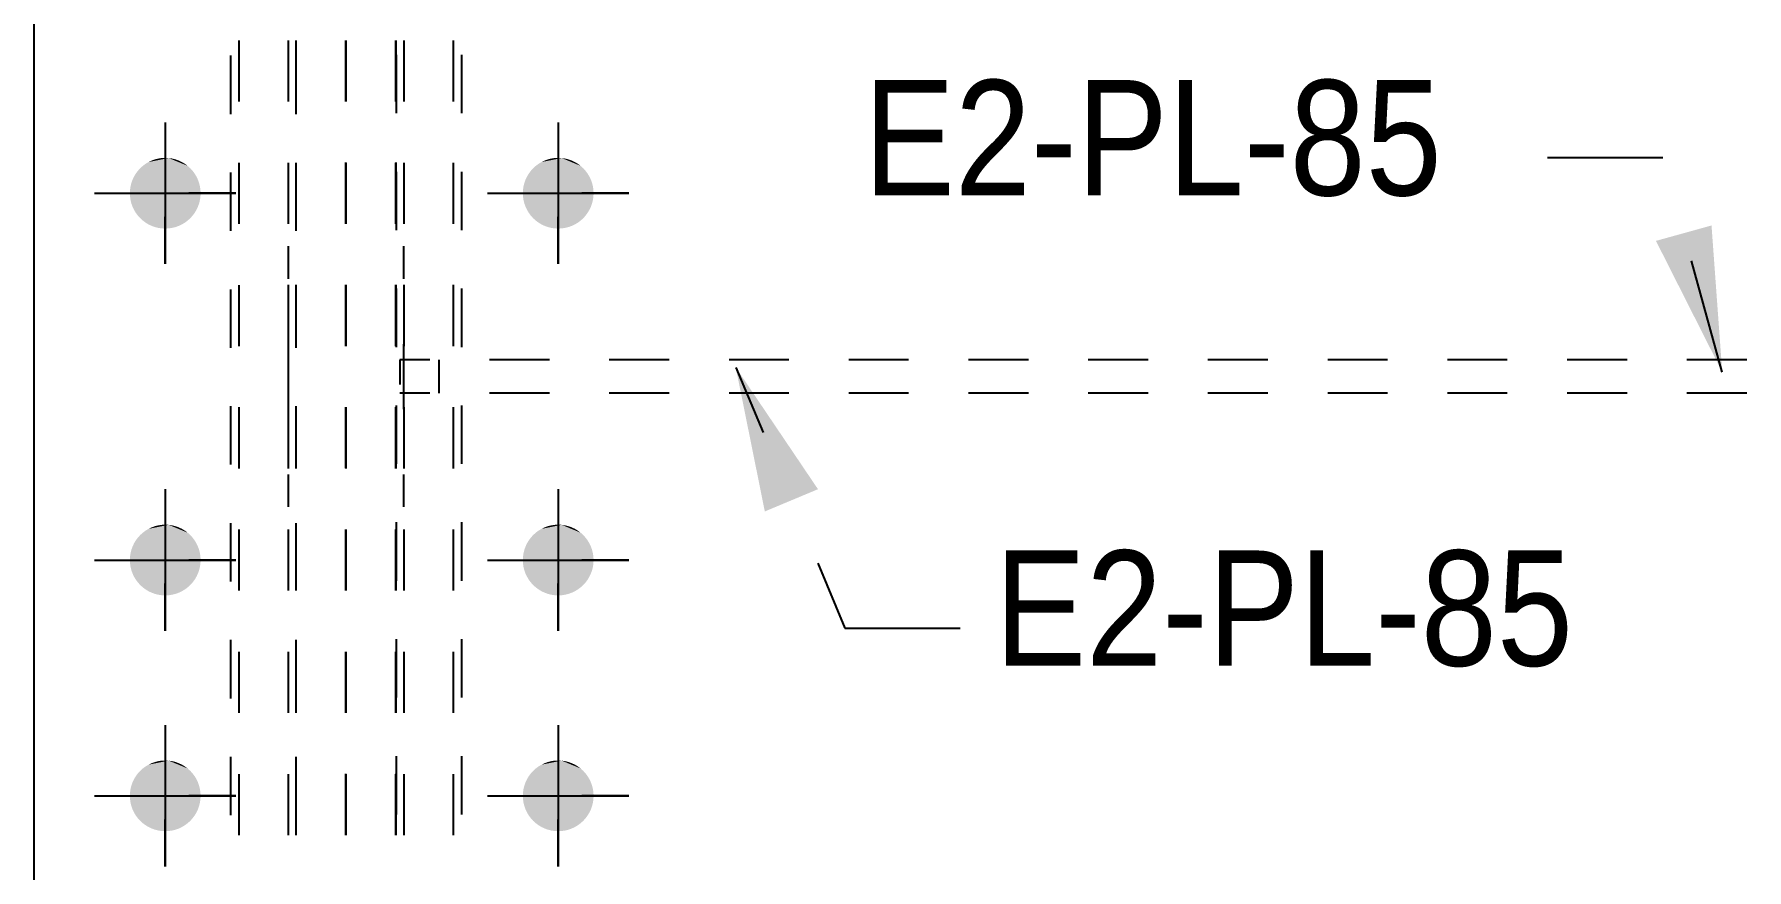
# Model space of a CAD drawing. Header units: millimetres. Extents: x 67 to 383, y 106 to 148.
# Drawn here: x 266.637 to 271.418, y 136.555 to 138.887 of the extents above; entities that cross this region are included whole.
import ezdxf

# ---------------------------------------------------------------- set-up
doc = ezdxf.new("R2010")
doc.units = ezdxf.units.MM
doc.linetypes.add('XKITLINE00', pattern=[0])
doc.styles.add('ARIAL', font='ARIAL.TTF')

msp = doc.modelspace()

# ---------------------------------------------------------------- linework, layer by layer
at = {"color": 2, "linetype": 'XKITLINE00'}
msp.add_line((266.6374, 136.3956), (266.6374, 139.467), dxfattribs=at)
at = {"linetype": 'XKITLINE00'}
for p, q in [((266.6374, 138.6993), (266.6374, 138.8699)), ((267.2081, 138.8695), (267.2081, 138.6989)), ((267.3467, 138.6992), (267.3467, 138.8698)), ((267.3687, 138.6991), (267.3687, 138.8698)), ((267.5073, 138.6993), (267.5073, 138.8699)), ((267.5073, 138.8698), (267.5073, 138.6992)), ((267.6466, 138.8699), (267.6466, 138.6993)), ((267.6466, 138.6992), (267.6466, 138.8698)), ((267.6473, 138.6991), (267.6473, 138.8698)), ((267.6692, 138.8698), (267.6692, 138.6992)), ((267.8078, 138.6992), (267.8078, 138.8698)), ((267.1858, 138.6642), (267.1858, 138.8273)), ((267.3687, 138.6642), (267.3687, 138.8273)), ((267.6473, 138.8295), (267.6473, 138.6664)), ((267.8301, 138.8295), (267.8301, 138.6664)), ((271.1835, 138.5419), (270.8618, 138.5419)), ((266.6374, 138.358), (266.6374, 138.5287)), ((267.1858, 138.338), (267.1858, 138.5011)), ((267.2081, 138.5282), (267.2081, 138.3576)), ((267.3467, 138.3579), (267.3467, 138.5285)), ((267.3687, 138.3579), (267.3687, 138.5285)), ((267.3687, 138.338), (267.3687, 138.5011)), ((267.5073, 138.358), (267.5073, 138.5287)), ((267.5073, 138.5285), (267.5073, 138.3579)), ((267.6466, 138.5287), (267.6466, 138.358)), ((267.6466, 138.3579), (267.6466, 138.5285)), ((267.6473, 138.3579), (267.6473, 138.5285)), ((267.6473, 138.5033), (267.6473, 138.3402)), ((267.6692, 138.5285), (267.6692, 138.3579)), ((267.8078, 138.3579), (267.8078, 138.5285)), ((267.8301, 138.5033), (267.8301, 138.3402)), ((267.3468, 138.2041), (267.3467, 138.295)), ((267.6691, 138.2041), (267.6692, 138.295)), ((271.3492, 137.9441), (271.2632, 138.2542)), ((266.6374, 138.0168), (266.6374, 138.1874)), ((267.1858, 138.0118), (267.1858, 138.1749)), ((267.2081, 138.187), (267.2081, 138.0164)), ((267.3467, 138.0166), (267.3467, 138.1873)), ((267.3687, 138.0166), (267.3687, 138.1872)), ((267.3687, 138.0118), (267.3687, 138.1749)), ((267.5073, 138.0168), (267.5073, 138.1874)), ((267.5073, 138.1872), (267.5073, 138.0166)), ((267.6466, 138.1874), (267.6466, 138.0168)), ((267.6466, 138.0166), (267.6466, 138.1872)), ((267.6473, 138.0166), (267.6473, 138.1872)), ((267.6473, 138.1771), (267.6473, 138.014)), ((267.6692, 138.1873), (267.6692, 138.0166)), ((267.8078, 138.0166), (267.8078, 138.1873)), ((267.8301, 138.1771), (267.8301, 138.014)), ((267.3471, 137.9314), (267.347, 138.0223)), ((267.6688, 137.9314), (267.6689, 138.0223)), ((267.7412, 137.9778), (267.6576, 137.9778)), ((267.6576, 137.9778), (267.6576, 137.9098)), ((267.7412, 137.9778), (267.6576, 137.9778)), ((267.6576, 137.9778), (267.6576, 137.9098)), ((267.7673, 137.8849), (267.7673, 137.9778)), ((267.7673, 137.8849), (267.7673, 137.9778)), ((268.0754, 137.9778), (267.9083, 137.9778)), ((268.0754, 137.9778), (267.9083, 137.9778)), ((268.4096, 137.9778), (268.2425, 137.9778)), ((268.4096, 137.9778), (268.2425, 137.9778)), ((268.7438, 137.9778), (268.5767, 137.9778)), ((268.7438, 137.9778), (268.5767, 137.9778)), ((269.0781, 137.9778), (268.911, 137.9778)), ((269.0781, 137.9778), (268.911, 137.9778)), ((269.4123, 137.9778), (269.2452, 137.9778)), ((269.4123, 137.9778), (269.2452, 137.9778)), ((269.7465, 137.9778), (269.5794, 137.9778)), ((269.7465, 137.9778), (269.5794, 137.9778)), ((270.0807, 137.9778), (269.9136, 137.9778)), ((270.0807, 137.9778), (269.9136, 137.9778)), ((270.415, 137.9778), (270.2479, 137.9778)), ((270.415, 137.9778), (270.2479, 137.9778)), ((270.7492, 137.9778), (270.5821, 137.9778)), ((270.7492, 137.9778), (270.5821, 137.9778)), ((271.0834, 137.9778), (270.9163, 137.9778)), ((271.0834, 137.9778), (270.9163, 137.9778)), ((271.4176, 137.9778), (271.2505, 137.9778)), ((271.4176, 137.9778), (271.2505, 137.9778)), ((267.347, 137.8405), (267.3471, 137.9314)), ((267.6689, 137.8405), (267.6688, 137.9314)), ((268.5956, 137.9571), (268.6718, 137.775)), ((267.7412, 137.8849), (267.6576, 137.8849)), ((267.7412, 137.8849), (267.6576, 137.8849)), ((268.0754, 137.8849), (267.9083, 137.8849)), ((268.0754, 137.8849), (267.9083, 137.8849)), ((268.4096, 137.8849), (268.2425, 137.8849)), ((268.4096, 137.8849), (268.2425, 137.8849)), ((268.7438, 137.8849), (268.5767, 137.8849)), ((268.7438, 137.8849), (268.5767, 137.8849)), ((269.0781, 137.8849), (268.911, 137.8849)), ((269.0781, 137.8849), (268.911, 137.8849)), ((269.4123, 137.8849), (269.2452, 137.8849)), ((269.4123, 137.8849), (269.2452, 137.8849)), ((269.7465, 137.8849), (269.5794, 137.8849)), ((269.7465, 137.8849), (269.5794, 137.8849)), ((270.0807, 137.8849), (269.9136, 137.8849)), ((270.0807, 137.8849), (269.9136, 137.8849)), ((270.415, 137.8849), (270.2479, 137.8849)), ((270.415, 137.8849), (270.2479, 137.8849)), ((270.7492, 137.8849), (270.5821, 137.8849)), ((270.7492, 137.8849), (270.5821, 137.8849)), ((271.0834, 137.8849), (270.9163, 137.8849)), ((271.0834, 137.8849), (270.9163, 137.8849)), ((271.4176, 137.8849), (271.2505, 137.8849)), ((271.4176, 137.8849), (271.2505, 137.8849)), ((266.6374, 137.6755), (266.6374, 137.8461)), ((267.1858, 137.6856), (267.1858, 137.8487)), ((267.2081, 137.8458), (267.2081, 137.6752)), ((267.3467, 137.6753), (267.3467, 137.846)), ((267.3687, 137.6856), (267.3687, 137.8487)), ((267.3687, 137.6753), (267.3687, 137.846)), ((267.5073, 137.6755), (267.5073, 137.8461)), ((267.5073, 137.846), (267.5073, 137.6753)), ((267.6466, 137.8461), (267.6466, 137.6755)), ((267.6466, 137.6753), (267.6466, 137.846)), ((267.6473, 137.8509), (267.6473, 137.6878)), ((267.6473, 137.6753), (267.6473, 137.846)), ((267.6692, 137.846), (267.6692, 137.6753)), ((267.8078, 137.6753), (267.8078, 137.846)), ((267.8301, 137.8509), (267.8301, 137.6878)), ((267.3467, 137.5677), (267.3468, 137.6586)), ((267.6692, 137.5677), (267.6691, 137.6586)), ((266.6374, 137.3342), (266.6374, 137.5048)), ((267.1858, 137.3594), (267.1858, 137.5225)), ((267.2081, 137.5046), (267.2081, 137.334)), ((267.3467, 137.3341), (267.3467, 137.5047)), ((267.3687, 137.3594), (267.3687, 137.5225)), ((267.3687, 137.3341), (267.3687, 137.5047)), ((267.5073, 137.3342), (267.5073, 137.5049)), ((267.5073, 137.5047), (267.5073, 137.3341)), ((267.6466, 137.5049), (267.6466, 137.3342)), ((267.6466, 137.3341), (267.6466, 137.5047)), ((267.6473, 137.5247), (267.6473, 137.3616)), ((267.6473, 137.3341), (267.6473, 137.5047)), ((267.6692, 137.5047), (267.6692, 137.3341)), ((267.8078, 137.3341), (267.8078, 137.5047)), ((267.8301, 137.5247), (267.8301, 137.3616)), ((268.8242, 137.4109), (268.9004, 137.2289)), ((267.1858, 137.0332), (267.1858, 137.1963)), ((267.3687, 137.0332), (267.3687, 137.1963)), ((267.6473, 137.1985), (267.6473, 137.0354)), ((267.8301, 137.1985), (267.8301, 137.0354)), ((268.9004, 137.2289), (269.2221, 137.2289)), ((266.6374, 136.9929), (266.6374, 137.1636)), ((267.2081, 137.1633), (267.2081, 136.9927)), ((267.3467, 136.9928), (267.3467, 137.1634)), ((267.3687, 136.9928), (267.3687, 137.1634)), ((267.5073, 136.9929), (267.5073, 137.1636)), ((267.5073, 137.1634), (267.5073, 136.9928)), ((267.6466, 137.1636), (267.6466, 136.9929)), ((267.6466, 136.9928), (267.6466, 137.1634)), ((267.6473, 136.9928), (267.6473, 137.1634)), ((267.6692, 137.1634), (267.6692, 136.9928)), ((267.8078, 136.9928), (267.8078, 137.1634)), ((267.1858, 136.707), (267.1858, 136.8701)), ((267.3687, 136.707), (267.3687, 136.8701)), ((267.6473, 136.8723), (267.6473, 136.7092)), ((267.8301, 136.8723), (267.8301, 136.7092)), ((266.6374, 136.6517), (266.6374, 136.8223)), ((267.2081, 136.8221), (267.2081, 136.6515)), ((267.3467, 136.6515), (267.3467, 136.8222)), ((267.3687, 136.6515), (267.3687, 136.8222)), ((267.5073, 136.6517), (267.5073, 136.8223)), ((267.5073, 136.8222), (267.5073, 136.6515)), ((267.6466, 136.8223), (267.6466, 136.6517)), ((267.6466, 136.6515), (267.6466, 136.8222)), ((267.6473, 136.6515), (267.6473, 136.8222)), ((267.6692, 136.8222), (267.6692, 136.6515)), ((267.8078, 136.6515), (267.8078, 136.8222))]:
    msp.add_line(p, q, dxfattribs=at)
at = {"color": 3, "linetype": 'XKITLINE00'}
for p, q in [((267.003, 138.6408), (267.003, 138.5093)), ((267.003, 138.6407), (267.003, 138.2458)), ((268.0999, 138.6408), (268.0999, 138.5093)), ((268.0999, 138.6407), (268.0999, 138.2458)), ((266.8056, 138.4433), (266.9371, 138.4433)), ((266.8056, 138.4432), (267.2005, 138.4432)), ((267.2005, 138.4433), (267.069, 138.4433)), ((267.9025, 138.4433), (268.034, 138.4433)), ((267.9025, 138.4432), (268.2974, 138.4432)), ((268.2974, 138.4433), (268.1659, 138.4433)), ((267.003, 138.2459), (267.003, 138.3774)), ((268.0999, 138.2459), (268.0999, 138.3774)), ((267.003, 137.617), (267.003, 137.4855)), ((267.003, 137.6168), (267.003, 137.2219)), ((268.0999, 137.617), (268.0999, 137.4855)), ((268.0999, 137.6168), (268.0999, 137.2219)), ((266.8056, 137.4195), (266.9371, 137.4195)), ((266.8056, 137.4194), (267.2005, 137.4194)), ((267.2005, 137.4195), (267.069, 137.4195)), ((267.9025, 137.4195), (268.034, 137.4195)), ((267.9025, 137.4194), (268.2974, 137.4194)), ((268.2974, 137.4195), (268.1659, 137.4195)), ((267.003, 137.2221), (267.003, 137.3536)), ((268.0999, 137.2221), (268.0999, 137.3536)), ((267.003, 136.9588), (267.003, 136.8273)), ((267.003, 136.9587), (267.003, 136.5638)), ((268.0999, 136.9588), (268.0999, 136.8273)), ((268.0999, 136.9587), (268.0999, 136.5638)), ((266.8056, 136.7614), (266.9371, 136.7614)), ((266.8056, 136.7612), (267.2005, 136.7612)), ((267.2005, 136.7614), (267.069, 136.7614)), ((267.9025, 136.7614), (268.034, 136.7614)), ((267.9025, 136.7612), (268.2974, 136.7612)), ((268.2974, 136.7614), (268.1659, 136.7614)), ((267.003, 136.5639), (267.003, 136.6954)), ((268.0999, 136.5639), (268.0999, 136.6954))]:
    msp.add_line(p, q, dxfattribs=at)
at = {"color": 3, "linetype": 'Continuous'}
for points in [[(267.0127, 138.5415), (266.9048, 138.4529), (266.9043, 138.4432)], [(267.0127, 138.5415), (266.9043, 138.4432), (266.9048, 138.4335)], [(267.0127, 138.5415), (266.9062, 138.4625), (266.9048, 138.4529)], [(267.0127, 138.5415), (266.9048, 138.4335), (266.9062, 138.4239)], [(267.0127, 138.5415), (266.9085, 138.4719), (266.9062, 138.4625)], [(267.0127, 138.5415), (266.9062, 138.4239), (266.9085, 138.4145)], [(267.0127, 138.5415), (266.9118, 138.481), (266.9085, 138.4719)], [(267.0127, 138.5415), (266.9085, 138.4145), (266.9118, 138.4054)], [(267.0127, 138.5415), (266.9159, 138.4897), (266.9118, 138.481)], [(267.0127, 138.5415), (266.9118, 138.4054), (266.9159, 138.3967)], [(267.0127, 138.5415), (266.9209, 138.4981), (266.9159, 138.4897)], [(267.0127, 138.5415), (266.9159, 138.3967), (266.9209, 138.3884)], [(267.0127, 138.5415), (266.9267, 138.5058), (266.9209, 138.4981)], [(267.0127, 138.5415), (266.9209, 138.3884), (266.9267, 138.3806)], [(267.0127, 138.5415), (266.9332, 138.513), (266.9267, 138.5058)], [(267.0127, 138.5415), (266.9267, 138.3806), (266.9332, 138.3734)], [(267.0127, 138.5415), (266.9404, 138.5195), (266.9332, 138.513)], [(267.0127, 138.5415), (266.9332, 138.3734), (266.9404, 138.3669)], [(267.0127, 138.5415), (266.9482, 138.5253), (266.9404, 138.5195)], [(267.0127, 138.5415), (266.9404, 138.3669), (266.9482, 138.3611)], [(267.0127, 138.5415), (266.9565, 138.5303), (266.9482, 138.5253)], [(267.0127, 138.5415), (266.9482, 138.3611), (266.9565, 138.3561)], [(267.0127, 138.5415), (266.9652, 138.5344), (266.9565, 138.5303)], [(267.0127, 138.5415), (266.9565, 138.3561), (266.9652, 138.352)], [(267.0127, 138.5415), (266.9744, 138.5377), (266.9652, 138.5344)], [(267.0127, 138.5415), (266.9652, 138.352), (266.9744, 138.3487)], [(267.0127, 138.5415), (266.9837, 138.54), (266.9744, 138.5377)], [(267.0127, 138.5415), (266.9744, 138.3487), (266.9837, 138.3464)], [(267.0127, 138.5415), (266.9933, 138.5415), (266.9837, 138.54)], [(267.0127, 138.5415), (266.9837, 138.3464), (266.9933, 138.345)], [(267.0127, 138.5415), (267.003, 138.5419), (266.9933, 138.5415)], [(267.0127, 138.5415), (266.9933, 138.345), (267.003, 138.3445)], [(267.0127, 138.5415), (267.003, 138.3445), (267.0127, 138.345)], [(267.0127, 138.5415), (267.0127, 138.345), (267.0223, 138.3464)], [(267.0127, 138.5415), (267.0223, 138.3464), (267.0317, 138.3487)], [(267.0127, 138.5415), (267.0317, 138.3487), (267.0408, 138.352)], [(267.0127, 138.5415), (267.0408, 138.352), (267.0495, 138.3561)], [(267.0127, 138.5415), (267.0495, 138.3561), (267.0579, 138.3611)], [(267.0127, 138.5415), (267.0579, 138.3611), (267.0656, 138.3669)], [(267.0127, 138.5415), (267.0656, 138.3669), (267.0728, 138.3734)], [(267.0127, 138.5415), (267.0728, 138.3734), (267.0793, 138.3806)], [(267.0127, 138.5415), (267.0793, 138.3806), (267.0851, 138.3884)], [(267.0127, 138.5415), (267.0851, 138.3884), (267.0901, 138.3967)], [(267.0127, 138.5415), (267.0901, 138.3967), (267.0942, 138.4054)], [(267.0127, 138.5415), (267.0942, 138.4054), (267.0975, 138.4145)], [(267.0127, 138.5415), (267.0975, 138.4145), (267.0998, 138.4239)], [(267.0127, 138.5415), (267.0998, 138.4239), (267.1013, 138.4335)], [(267.0127, 138.5415), (267.1013, 138.4335), (267.1017, 138.4432)], [(267.0127, 138.5415), (267.1017, 138.4432), (267.1013, 138.4529)], [(267.0127, 138.5415), (267.1013, 138.4529), (267.0998, 138.4625)], [(267.0127, 138.5415), (267.0998, 138.4625), (267.0975, 138.4719)], [(267.0127, 138.5415), (267.0975, 138.4719), (267.0942, 138.481)], [(267.0127, 138.5415), (267.0942, 138.481), (267.0901, 138.4897)], [(267.0127, 138.5415), (267.0901, 138.4897), (267.0851, 138.4981)], [(267.0127, 138.5415), (267.0851, 138.4981), (267.0793, 138.5058)], [(267.0127, 138.5415), (267.0793, 138.5058), (267.0728, 138.513)], [(267.0127, 138.5415), (267.0728, 138.513), (267.0656, 138.5195)], [(267.0127, 138.5415), (267.0656, 138.5195), (267.0579, 138.5253)], [(267.0127, 138.5415), (267.0579, 138.5253), (267.0495, 138.5303)], [(267.0127, 138.5415), (267.0495, 138.5303), (267.0408, 138.5344)], [(267.0127, 138.5415), (267.0408, 138.5344), (267.0317, 138.5377)], [(267.0127, 138.5415), (267.0317, 138.5377), (267.0223, 138.54)], [(268.1096, 138.5415), (268.0017, 138.4529), (268.0012, 138.4432)], [(268.1096, 138.5415), (268.0012, 138.4432), (268.0017, 138.4335)], [(268.1096, 138.5415), (268.0031, 138.4625), (268.0017, 138.4529)], [(268.1096, 138.5415), (268.0017, 138.4335), (268.0031, 138.4239)], [(268.1096, 138.5415), (268.0055, 138.4719), (268.0031, 138.4625)], [(268.1096, 138.5415), (268.0031, 138.4239), (268.0055, 138.4145)], [(268.1096, 138.5415), (268.0087, 138.481), (268.0055, 138.4719)], [(268.1096, 138.5415), (268.0055, 138.4145), (268.0087, 138.4054)], [(268.1096, 138.5415), (268.0129, 138.4897), (268.0087, 138.481)], [(268.1096, 138.5415), (268.0087, 138.4054), (268.0129, 138.3967)], [(268.1096, 138.5415), (268.0179, 138.4981), (268.0129, 138.4897)], [(268.1096, 138.5415), (268.0129, 138.3967), (268.0179, 138.3884)], [(268.1096, 138.5415), (268.0236, 138.5058), (268.0179, 138.4981)], [(268.1096, 138.5415), (268.0179, 138.3884), (268.0236, 138.3806)], [(268.1096, 138.5415), (268.0301, 138.513), (268.0236, 138.5058)], [(268.1096, 138.5415), (268.0236, 138.3806), (268.0301, 138.3734)], [(268.1096, 138.5415), (268.0373, 138.5195), (268.0301, 138.513)], [(268.1096, 138.5415), (268.0301, 138.3734), (268.0373, 138.3669)], [(268.1096, 138.5415), (268.0451, 138.5253), (268.0373, 138.5195)], [(268.1096, 138.5415), (268.0373, 138.3669), (268.0451, 138.3611)], [(268.1096, 138.5415), (268.0534, 138.5303), (268.0451, 138.5253)], [(268.1096, 138.5415), (268.0451, 138.3611), (268.0534, 138.3561)], [(268.1096, 138.5415), (268.0622, 138.5344), (268.0534, 138.5303)], [(268.1096, 138.5415), (268.0534, 138.3561), (268.0622, 138.352)], [(268.1096, 138.5415), (268.0713, 138.5377), (268.0622, 138.5344)], [(268.1096, 138.5415), (268.0622, 138.352), (268.0713, 138.3487)], [(268.1096, 138.5415), (268.0807, 138.54), (268.0713, 138.5377)], [(268.1096, 138.5415), (268.0713, 138.3487), (268.0807, 138.3464)], [(268.1096, 138.5415), (268.0903, 138.5415), (268.0807, 138.54)], [(268.1096, 138.5415), (268.0807, 138.3464), (268.0903, 138.345)], [(268.1096, 138.5415), (268.0999, 138.5419), (268.0903, 138.5415)], [(268.1096, 138.5415), (268.0903, 138.345), (268.0999, 138.3445)], [(268.1096, 138.5415), (268.0999, 138.3445), (268.1096, 138.345)], [(268.1096, 138.5415), (268.1096, 138.345), (268.1192, 138.3464)], [(268.1096, 138.5415), (268.1192, 138.3464), (268.1286, 138.3487)], [(268.1096, 138.5415), (268.1286, 138.3487), (268.1377, 138.352)], [(268.1096, 138.5415), (268.1377, 138.352), (268.1465, 138.3561)], [(268.1096, 138.5415), (268.1465, 138.3561), (268.1548, 138.3611)], [(268.1096, 138.5415), (268.1548, 138.3611), (268.1626, 138.3669)], [(268.1096, 138.5415), (268.1626, 138.3669), (268.1698, 138.3734)], [(268.1096, 138.5415), (268.1698, 138.3734), (268.1763, 138.3806)], [(268.1096, 138.5415), (268.1763, 138.3806), (268.182, 138.3884)], [(268.1096, 138.5415), (268.182, 138.3884), (268.187, 138.3967)], [(268.1096, 138.5415), (268.187, 138.3967), (268.1912, 138.4054)], [(268.1096, 138.5415), (268.1912, 138.4054), (268.1944, 138.4145)], [(268.1096, 138.5415), (268.1944, 138.4145), (268.1968, 138.4239)], [(268.1096, 138.5415), (268.1968, 138.4239), (268.1982, 138.4335)], [(268.1096, 138.5415), (268.1982, 138.4335), (268.1987, 138.4432)], [(268.1096, 138.5415), (268.1987, 138.4432), (268.1982, 138.4529)], [(268.1096, 138.5415), (268.1982, 138.4529), (268.1968, 138.4625)], [(268.1096, 138.5415), (268.1968, 138.4625), (268.1944, 138.4719)], [(268.1096, 138.5415), (268.1944, 138.4719), (268.1912, 138.481)], [(268.1096, 138.5415), (268.1912, 138.481), (268.187, 138.4897)], [(268.1096, 138.5415), (268.187, 138.4897), (268.182, 138.4981)], [(268.1096, 138.5415), (268.182, 138.4981), (268.1763, 138.5058)], [(268.1096, 138.5415), (268.1763, 138.5058), (268.1698, 138.513)], [(268.1096, 138.5415), (268.1698, 138.513), (268.1626, 138.5195)], [(268.1096, 138.5415), (268.1626, 138.5195), (268.1548, 138.5253)], [(268.1096, 138.5415), (268.1548, 138.5253), (268.1465, 138.5303)], [(268.1096, 138.5415), (268.1465, 138.5303), (268.1377, 138.5344)], [(268.1096, 138.5415), (268.1377, 138.5344), (268.1286, 138.5377)], [(268.1096, 138.5415), (268.1286, 138.5377), (268.1192, 138.54)], [(267.0127, 137.5176), (266.9048, 137.4291), (266.9043, 137.4194)], [(267.0127, 137.5176), (266.9043, 137.4194), (266.9048, 137.4097)], [(267.0127, 137.5176), (266.9062, 137.4387), (266.9048, 137.4291)], [(267.0127, 137.5176), (266.9048, 137.4097), (266.9062, 137.4001)], [(267.0127, 137.5176), (266.9085, 137.4481), (266.9062, 137.4387)], [(267.0127, 137.5176), (266.9062, 137.4001), (266.9085, 137.3907)], [(267.0127, 137.5176), (266.9118, 137.4572), (266.9085, 137.4481)], [(267.0127, 137.5176), (266.9085, 137.3907), (266.9118, 137.3816)], [(267.0127, 137.5176), (266.9159, 137.4659), (266.9118, 137.4572)], [(267.0127, 137.5176), (266.9118, 137.3816), (266.9159, 137.3729)], [(267.0127, 137.5176), (266.9209, 137.4742), (266.9159, 137.4659)], [(267.0127, 137.5176), (266.9159, 137.3729), (266.9209, 137.3645)], [(267.0127, 137.5176), (266.9267, 137.482), (266.9209, 137.4742)], [(267.0127, 137.5176), (266.9209, 137.3645), (266.9267, 137.3568)], [(267.0127, 137.5176), (266.9332, 137.4892), (266.9267, 137.482)], [(267.0127, 137.5176), (266.9267, 137.3568), (266.9332, 137.3496)], [(267.0127, 137.5176), (266.9404, 137.4957), (266.9332, 137.4892)], [(267.0127, 137.5176), (266.9332, 137.3496), (266.9404, 137.3431)], [(267.0127, 137.5176), (266.9482, 137.5015), (266.9404, 137.4957)], [(267.0127, 137.5176), (266.9404, 137.3431), (266.9482, 137.3373)], [(267.0127, 137.5176), (266.9565, 137.5065), (266.9482, 137.5015)], [(267.0127, 137.5176), (266.9482, 137.3373), (266.9565, 137.3323)], [(267.0127, 137.5176), (266.9652, 137.5106), (266.9565, 137.5065)], [(267.0127, 137.5176), (266.9565, 137.3323), (266.9652, 137.3282)], [(267.0127, 137.5176), (266.9744, 137.5139), (266.9652, 137.5106)], [(267.0127, 137.5176), (266.9652, 137.3282), (266.9744, 137.3249)], [(267.0127, 137.5176), (266.9837, 137.5162), (266.9744, 137.5139)], [(267.0127, 137.5176), (266.9744, 137.3249), (266.9837, 137.3226)], [(267.0127, 137.5176), (266.9933, 137.5176), (266.9837, 137.5162)], [(267.0127, 137.5176), (266.9837, 137.3226), (266.9933, 137.3211)], [(267.0127, 137.5176), (267.003, 137.5181), (266.9933, 137.5176)], [(267.0127, 137.5176), (266.9933, 137.3211), (267.003, 137.3207)], [(267.0127, 137.5176), (267.003, 137.3207), (267.0127, 137.3211)], [(267.0127, 137.5176), (267.0127, 137.3211), (267.0223, 137.3226)], [(267.0127, 137.5176), (267.0223, 137.3226), (267.0317, 137.3249)], [(267.0127, 137.5176), (267.0317, 137.3249), (267.0408, 137.3282)], [(267.0127, 137.5176), (267.0408, 137.3282), (267.0495, 137.3323)], [(267.0127, 137.5176), (267.0495, 137.3323), (267.0579, 137.3373)], [(267.0127, 137.5176), (267.0579, 137.3373), (267.0656, 137.3431)], [(267.0127, 137.5176), (267.0656, 137.3431), (267.0728, 137.3496)], [(267.0127, 137.5176), (267.0728, 137.3496), (267.0793, 137.3568)], [(267.0127, 137.5176), (267.0793, 137.3568), (267.0851, 137.3645)], [(267.0127, 137.5176), (267.0851, 137.3645), (267.0901, 137.3729)], [(267.0127, 137.5176), (267.0901, 137.3729), (267.0942, 137.3816)], [(267.0127, 137.5176), (267.0942, 137.3816), (267.0975, 137.3907)], [(267.0127, 137.5176), (267.0975, 137.3907), (267.0998, 137.4001)], [(267.0127, 137.5176), (267.0998, 137.4001), (267.1013, 137.4097)], [(267.0127, 137.5176), (267.1013, 137.4097), (267.1017, 137.4194)], [(267.0127, 137.5176), (267.1017, 137.4194), (267.1013, 137.4291)], [(267.0127, 137.5176), (267.1013, 137.4291), (267.0998, 137.4387)], [(267.0127, 137.5176), (267.0998, 137.4387), (267.0975, 137.4481)], [(267.0127, 137.5176), (267.0975, 137.4481), (267.0942, 137.4572)], [(267.0127, 137.5176), (267.0942, 137.4572), (267.0901, 137.4659)], [(267.0127, 137.5176), (267.0901, 137.4659), (267.0851, 137.4742)], [(267.0127, 137.5176), (267.0851, 137.4742), (267.0793, 137.482)], [(267.0127, 137.5176), (267.0793, 137.482), (267.0728, 137.4892)], [(267.0127, 137.5176), (267.0728, 137.4892), (267.0656, 137.4957)], [(267.0127, 137.5176), (267.0656, 137.4957), (267.0579, 137.5015)], [(267.0127, 137.5176), (267.0579, 137.5015), (267.0495, 137.5065)], [(267.0127, 137.5176), (267.0495, 137.5065), (267.0408, 137.5106)], [(267.0127, 137.5176), (267.0408, 137.5106), (267.0317, 137.5139)], [(267.0127, 137.5176), (267.0317, 137.5139), (267.0223, 137.5162)], [(268.1096, 137.5176), (268.0017, 137.4291), (268.0012, 137.4194)], [(268.1096, 137.5176), (268.0012, 137.4194), (268.0017, 137.4097)], [(268.1096, 137.5176), (268.0031, 137.4387), (268.0017, 137.4291)], [(268.1096, 137.5176), (268.0017, 137.4097), (268.0031, 137.4001)], [(268.1096, 137.5176), (268.0055, 137.4481), (268.0031, 137.4387)], [(268.1096, 137.5176), (268.0031, 137.4001), (268.0055, 137.3907)], [(268.1096, 137.5176), (268.0087, 137.4572), (268.0055, 137.4481)], [(268.1096, 137.5176), (268.0055, 137.3907), (268.0087, 137.3816)], [(268.1096, 137.5176), (268.0129, 137.4659), (268.0087, 137.4572)], [(268.1096, 137.5176), (268.0087, 137.3816), (268.0129, 137.3729)], [(268.1096, 137.5176), (268.0179, 137.4742), (268.0129, 137.4659)], [(268.1096, 137.5176), (268.0129, 137.3729), (268.0179, 137.3645)], [(268.1096, 137.5176), (268.0236, 137.482), (268.0179, 137.4742)], [(268.1096, 137.5176), (268.0179, 137.3645), (268.0236, 137.3568)], [(268.1096, 137.5176), (268.0301, 137.4892), (268.0236, 137.482)], [(268.1096, 137.5176), (268.0236, 137.3568), (268.0301, 137.3496)], [(268.1096, 137.5176), (268.0373, 137.4957), (268.0301, 137.4892)], [(268.1096, 137.5176), (268.0301, 137.3496), (268.0373, 137.3431)], [(268.1096, 137.5176), (268.0451, 137.5015), (268.0373, 137.4957)], [(268.1096, 137.5176), (268.0373, 137.3431), (268.0451, 137.3373)], [(268.1096, 137.5176), (268.0534, 137.5065), (268.0451, 137.5015)], [(268.1096, 137.5176), (268.0451, 137.3373), (268.0534, 137.3323)], [(268.1096, 137.5176), (268.0622, 137.5106), (268.0534, 137.5065)], [(268.1096, 137.5176), (268.0534, 137.3323), (268.0622, 137.3282)], [(268.1096, 137.5176), (268.0713, 137.5139), (268.0622, 137.5106)], [(268.1096, 137.5176), (268.0622, 137.3282), (268.0713, 137.3249)], [(268.1096, 137.5176), (268.0807, 137.5162), (268.0713, 137.5139)], [(268.1096, 137.5176), (268.0713, 137.3249), (268.0807, 137.3226)], [(268.1096, 137.5176), (268.0903, 137.5176), (268.0807, 137.5162)], [(268.1096, 137.5176), (268.0807, 137.3226), (268.0903, 137.3211)], [(268.1096, 137.5176), (268.0999, 137.5181), (268.0903, 137.5176)], [(268.1096, 137.5176), (268.0903, 137.3211), (268.0999, 137.3207)], [(268.1096, 137.5176), (268.0999, 137.3207), (268.1096, 137.3211)], [(268.1096, 137.5176), (268.1096, 137.3211), (268.1192, 137.3226)], [(268.1096, 137.5176), (268.1192, 137.3226), (268.1286, 137.3249)], [(268.1096, 137.5176), (268.1286, 137.3249), (268.1377, 137.3282)], [(268.1096, 137.5176), (268.1377, 137.3282), (268.1465, 137.3323)], [(268.1096, 137.5176), (268.1465, 137.3323), (268.1548, 137.3373)], [(268.1096, 137.5176), (268.1548, 137.3373), (268.1626, 137.3431)], [(268.1096, 137.5176), (268.1626, 137.3431), (268.1698, 137.3496)], [(268.1096, 137.5176), (268.1698, 137.3496), (268.1763, 137.3568)], [(268.1096, 137.5176), (268.1763, 137.3568), (268.182, 137.3645)], [(268.1096, 137.5176), (268.182, 137.3645), (268.187, 137.3729)], [(268.1096, 137.5176), (268.187, 137.3729), (268.1912, 137.3816)], [(268.1096, 137.5176), (268.1912, 137.3816), (268.1944, 137.3907)], [(268.1096, 137.5176), (268.1944, 137.3907), (268.1968, 137.4001)], [(268.1096, 137.5176), (268.1968, 137.4001), (268.1982, 137.4097)], [(268.1096, 137.5176), (268.1982, 137.4097), (268.1987, 137.4194)], [(268.1096, 137.5176), (268.1987, 137.4194), (268.1982, 137.4291)], [(268.1096, 137.5176), (268.1982, 137.4291), (268.1968, 137.4387)], [(268.1096, 137.5176), (268.1968, 137.4387), (268.1944, 137.4481)], [(268.1096, 137.5176), (268.1944, 137.4481), (268.1912, 137.4572)], [(268.1096, 137.5176), (268.1912, 137.4572), (268.187, 137.4659)], [(268.1096, 137.5176), (268.187, 137.4659), (268.182, 137.4742)], [(268.1096, 137.5176), (268.182, 137.4742), (268.1763, 137.482)], [(268.1096, 137.5176), (268.1763, 137.482), (268.1698, 137.4892)], [(268.1096, 137.5176), (268.1698, 137.4892), (268.1626, 137.4957)], [(268.1096, 137.5176), (268.1626, 137.4957), (268.1548, 137.5015)], [(268.1096, 137.5176), (268.1548, 137.5015), (268.1465, 137.5065)], [(268.1096, 137.5176), (268.1465, 137.5065), (268.1377, 137.5106)], [(268.1096, 137.5176), (268.1377, 137.5106), (268.1286, 137.5139)], [(268.1096, 137.5176), (268.1286, 137.5139), (268.1192, 137.5162)], [(267.0127, 136.8595), (266.9048, 136.7709), (266.9043, 136.7612)], [(267.0127, 136.8595), (266.9043, 136.7612), (266.9048, 136.7516)], [(267.0127, 136.8595), (266.9062, 136.7805), (266.9048, 136.7709)], [(267.0127, 136.8595), (266.9048, 136.7516), (266.9062, 136.742)], [(267.0127, 136.8595), (266.9085, 136.7899), (266.9062, 136.7805)], [(267.0127, 136.8595), (266.9062, 136.742), (266.9085, 136.7326)], [(267.0127, 136.8595), (266.9118, 136.799), (266.9085, 136.7899)], [(267.0127, 136.8595), (266.9085, 136.7326), (266.9118, 136.7235)], [(267.0127, 136.8595), (266.9159, 136.8078), (266.9118, 136.799)], [(267.0127, 136.8595), (266.9118, 136.7235), (266.9159, 136.7147)], [(267.0127, 136.8595), (266.9209, 136.8161), (266.9159, 136.8078)], [(267.0127, 136.8595), (266.9159, 136.7147), (266.9209, 136.7064)], [(267.0127, 136.8595), (266.9267, 136.8239), (266.9209, 136.8161)], [(267.0127, 136.8595), (266.9209, 136.7064), (266.9267, 136.6986)], [(267.0127, 136.8595), (266.9332, 136.831), (266.9267, 136.8239)], [(267.0127, 136.8595), (266.9267, 136.6986), (266.9332, 136.6914)], [(267.0127, 136.8595), (266.9404, 136.8376), (266.9332, 136.831)], [(267.0127, 136.8595), (266.9332, 136.6914), (266.9404, 136.6849)], [(267.0127, 136.8595), (266.9482, 136.8433), (266.9404, 136.8376)], [(267.0127, 136.8595), (266.9404, 136.6849), (266.9482, 136.6792)], [(267.0127, 136.8595), (266.9565, 136.8483), (266.9482, 136.8433)], [(267.0127, 136.8595), (266.9482, 136.6792), (266.9565, 136.6742)], [(267.0127, 136.8595), (266.9652, 136.8524), (266.9565, 136.8483)], [(267.0127, 136.8595), (266.9565, 136.6742), (266.9652, 136.67)], [(267.0127, 136.8595), (266.9744, 136.8557), (266.9652, 136.8524)], [(267.0127, 136.8595), (266.9652, 136.67), (266.9744, 136.6668)], [(267.0127, 136.8595), (266.9837, 136.8581), (266.9744, 136.8557)], [(267.0127, 136.8595), (266.9744, 136.6668), (266.9837, 136.6644)], [(267.0127, 136.8595), (266.9933, 136.8595), (266.9837, 136.8581)], [(267.0127, 136.8595), (266.9837, 136.6644), (266.9933, 136.663)], [(267.0127, 136.8595), (267.003, 136.86), (266.9933, 136.8595)], [(267.0127, 136.8595), (266.9933, 136.663), (267.003, 136.6625)], [(267.0127, 136.8595), (267.003, 136.6625), (267.0127, 136.663)], [(267.0127, 136.8595), (267.0127, 136.663), (267.0223, 136.6644)], [(267.0127, 136.8595), (267.0223, 136.6644), (267.0317, 136.6668)], [(267.0127, 136.8595), (267.0317, 136.6668), (267.0408, 136.67)], [(267.0127, 136.8595), (267.0408, 136.67), (267.0495, 136.6742)], [(267.0127, 136.8595), (267.0495, 136.6742), (267.0579, 136.6792)], [(267.0127, 136.8595), (267.0579, 136.6792), (267.0656, 136.6849)], [(267.0127, 136.8595), (267.0656, 136.6849), (267.0728, 136.6914)], [(267.0127, 136.8595), (267.0728, 136.6914), (267.0793, 136.6986)], [(267.0127, 136.8595), (267.0793, 136.6986), (267.0851, 136.7064)], [(267.0127, 136.8595), (267.0851, 136.7064), (267.0901, 136.7147)], [(267.0127, 136.8595), (267.0901, 136.7147), (267.0942, 136.7235)], [(267.0127, 136.8595), (267.0942, 136.7235), (267.0975, 136.7326)], [(267.0127, 136.8595), (267.0975, 136.7326), (267.0998, 136.742)], [(267.0127, 136.8595), (267.0998, 136.742), (267.1013, 136.7516)], [(267.0127, 136.8595), (267.1013, 136.7516), (267.1017, 136.7612)], [(267.0127, 136.8595), (267.1017, 136.7612), (267.1013, 136.7709)], [(267.0127, 136.8595), (267.1013, 136.7709), (267.0998, 136.7805)], [(267.0127, 136.8595), (267.0998, 136.7805), (267.0975, 136.7899)], [(267.0127, 136.8595), (267.0975, 136.7899), (267.0942, 136.799)], [(267.0127, 136.8595), (267.0942, 136.799), (267.0901, 136.8078)], [(267.0127, 136.8595), (267.0901, 136.8078), (267.0851, 136.8161)], [(267.0127, 136.8595), (267.0851, 136.8161), (267.0793, 136.8239)], [(267.0127, 136.8595), (267.0793, 136.8239), (267.0728, 136.831)], [(267.0127, 136.8595), (267.0728, 136.831), (267.0656, 136.8376)], [(267.0127, 136.8595), (267.0656, 136.8376), (267.0579, 136.8433)], [(267.0127, 136.8595), (267.0579, 136.8433), (267.0495, 136.8483)], [(267.0127, 136.8595), (267.0495, 136.8483), (267.0408, 136.8524)], [(267.0127, 136.8595), (267.0408, 136.8524), (267.0317, 136.8557)], [(267.0127, 136.8595), (267.0317, 136.8557), (267.0223, 136.8581)], [(268.1096, 136.8595), (268.0017, 136.7709), (268.0012, 136.7612)], [(268.1096, 136.8595), (268.0012, 136.7612), (268.0017, 136.7516)], [(268.1096, 136.8595), (268.0031, 136.7805), (268.0017, 136.7709)], [(268.1096, 136.8595), (268.0017, 136.7516), (268.0031, 136.742)], [(268.1096, 136.8595), (268.0055, 136.7899), (268.0031, 136.7805)], [(268.1096, 136.8595), (268.0031, 136.742), (268.0055, 136.7326)], [(268.1096, 136.8595), (268.0087, 136.799), (268.0055, 136.7899)], [(268.1096, 136.8595), (268.0055, 136.7326), (268.0087, 136.7235)], [(268.1096, 136.8595), (268.0129, 136.8078), (268.0087, 136.799)], [(268.1096, 136.8595), (268.0087, 136.7235), (268.0129, 136.7147)], [(268.1096, 136.8595), (268.0179, 136.8161), (268.0129, 136.8078)], [(268.1096, 136.8595), (268.0129, 136.7147), (268.0179, 136.7064)], [(268.1096, 136.8595), (268.0236, 136.8239), (268.0179, 136.8161)], [(268.1096, 136.8595), (268.0179, 136.7064), (268.0236, 136.6986)], [(268.1096, 136.8595), (268.0301, 136.831), (268.0236, 136.8239)], [(268.1096, 136.8595), (268.0236, 136.6986), (268.0301, 136.6914)], [(268.1096, 136.8595), (268.0373, 136.8376), (268.0301, 136.831)], [(268.1096, 136.8595), (268.0301, 136.6914), (268.0373, 136.6849)], [(268.1096, 136.8595), (268.0451, 136.8433), (268.0373, 136.8376)], [(268.1096, 136.8595), (268.0373, 136.6849), (268.0451, 136.6792)], [(268.1096, 136.8595), (268.0534, 136.8483), (268.0451, 136.8433)], [(268.1096, 136.8595), (268.0451, 136.6792), (268.0534, 136.6742)], [(268.1096, 136.8595), (268.0622, 136.8524), (268.0534, 136.8483)], [(268.1096, 136.8595), (268.0534, 136.6742), (268.0622, 136.67)], [(268.1096, 136.8595), (268.0713, 136.8557), (268.0622, 136.8524)], [(268.1096, 136.8595), (268.0622, 136.67), (268.0713, 136.6668)], [(268.1096, 136.8595), (268.0807, 136.8581), (268.0713, 136.8557)], [(268.1096, 136.8595), (268.0713, 136.6668), (268.0807, 136.6644)], [(268.1096, 136.8595), (268.0903, 136.8595), (268.0807, 136.8581)], [(268.1096, 136.8595), (268.0807, 136.6644), (268.0903, 136.663)], [(268.1096, 136.8595), (268.0999, 136.86), (268.0903, 136.8595)], [(268.1096, 136.8595), (268.0903, 136.663), (268.0999, 136.6625)], [(268.1096, 136.8595), (268.0999, 136.6625), (268.1096, 136.663)], [(268.1096, 136.8595), (268.1096, 136.663), (268.1192, 136.6644)], [(268.1096, 136.8595), (268.1192, 136.6644), (268.1286, 136.6668)], [(268.1096, 136.8595), (268.1286, 136.6668), (268.1377, 136.67)], [(268.1096, 136.8595), (268.1377, 136.67), (268.1465, 136.6742)], [(268.1096, 136.8595), (268.1465, 136.6742), (268.1548, 136.6792)], [(268.1096, 136.8595), (268.1548, 136.6792), (268.1626, 136.6849)], [(268.1096, 136.8595), (268.1626, 136.6849), (268.1698, 136.6914)], [(268.1096, 136.8595), (268.1698, 136.6914), (268.1763, 136.6986)], [(268.1096, 136.8595), (268.1763, 136.6986), (268.182, 136.7064)], [(268.1096, 136.8595), (268.182, 136.7064), (268.187, 136.7147)], [(268.1096, 136.8595), (268.187, 136.7147), (268.1912, 136.7235)], [(268.1096, 136.8595), (268.1912, 136.7235), (268.1944, 136.7326)], [(268.1096, 136.8595), (268.1944, 136.7326), (268.1968, 136.742)], [(268.1096, 136.8595), (268.1968, 136.742), (268.1982, 136.7516)], [(268.1096, 136.8595), (268.1982, 136.7516), (268.1987, 136.7612)], [(268.1096, 136.8595), (268.1987, 136.7612), (268.1982, 136.7709)], [(268.1096, 136.8595), (268.1982, 136.7709), (268.1968, 136.7805)], [(268.1096, 136.8595), (268.1968, 136.7805), (268.1944, 136.7899)], [(268.1096, 136.8595), (268.1944, 136.7899), (268.1912, 136.799)], [(268.1096, 136.8595), (268.1912, 136.799), (268.187, 136.8078)], [(268.1096, 136.8595), (268.187, 136.8078), (268.182, 136.8161)], [(268.1096, 136.8595), (268.182, 136.8161), (268.1763, 136.8239)], [(268.1096, 136.8595), (268.1763, 136.8239), (268.1698, 136.831)], [(268.1096, 136.8595), (268.1698, 136.831), (268.1626, 136.8376)], [(268.1096, 136.8595), (268.1626, 136.8376), (268.1548, 136.8433)], [(268.1096, 136.8595), (268.1548, 136.8433), (268.1465, 136.8483)], [(268.1096, 136.8595), (268.1465, 136.8483), (268.1377, 136.8524)], [(268.1096, 136.8595), (268.1377, 136.8524), (268.1286, 136.8557)], [(268.1096, 136.8595), (268.1286, 136.8557), (268.1192, 136.8581)]]:
    msp.add_solid(points, dxfattribs=at)
at = {"linetype": 'Continuous'}
for points in [[(271.3492, 137.9441), (271.1642, 138.3102), (271.3492, 137.9441), (271.3193, 138.3532)], [(268.5956, 137.9571), (268.8251, 137.6171), (268.5956, 137.9571), (268.6767, 137.555)]]:
    msp.add_solid(points, dxfattribs=at)

# ---------------------------------------------------------------- texts
at = {"color": 3, "style": 'ARIAL', "width": 0.85}
for p in [(268.9525, 138.4373), (269.3187, 137.1243)]:
    msp.add_text('E2-PL-85', height=0.32177, dxfattribs=at).set_placement(p)

doc.saveas('drawing.dxf')
